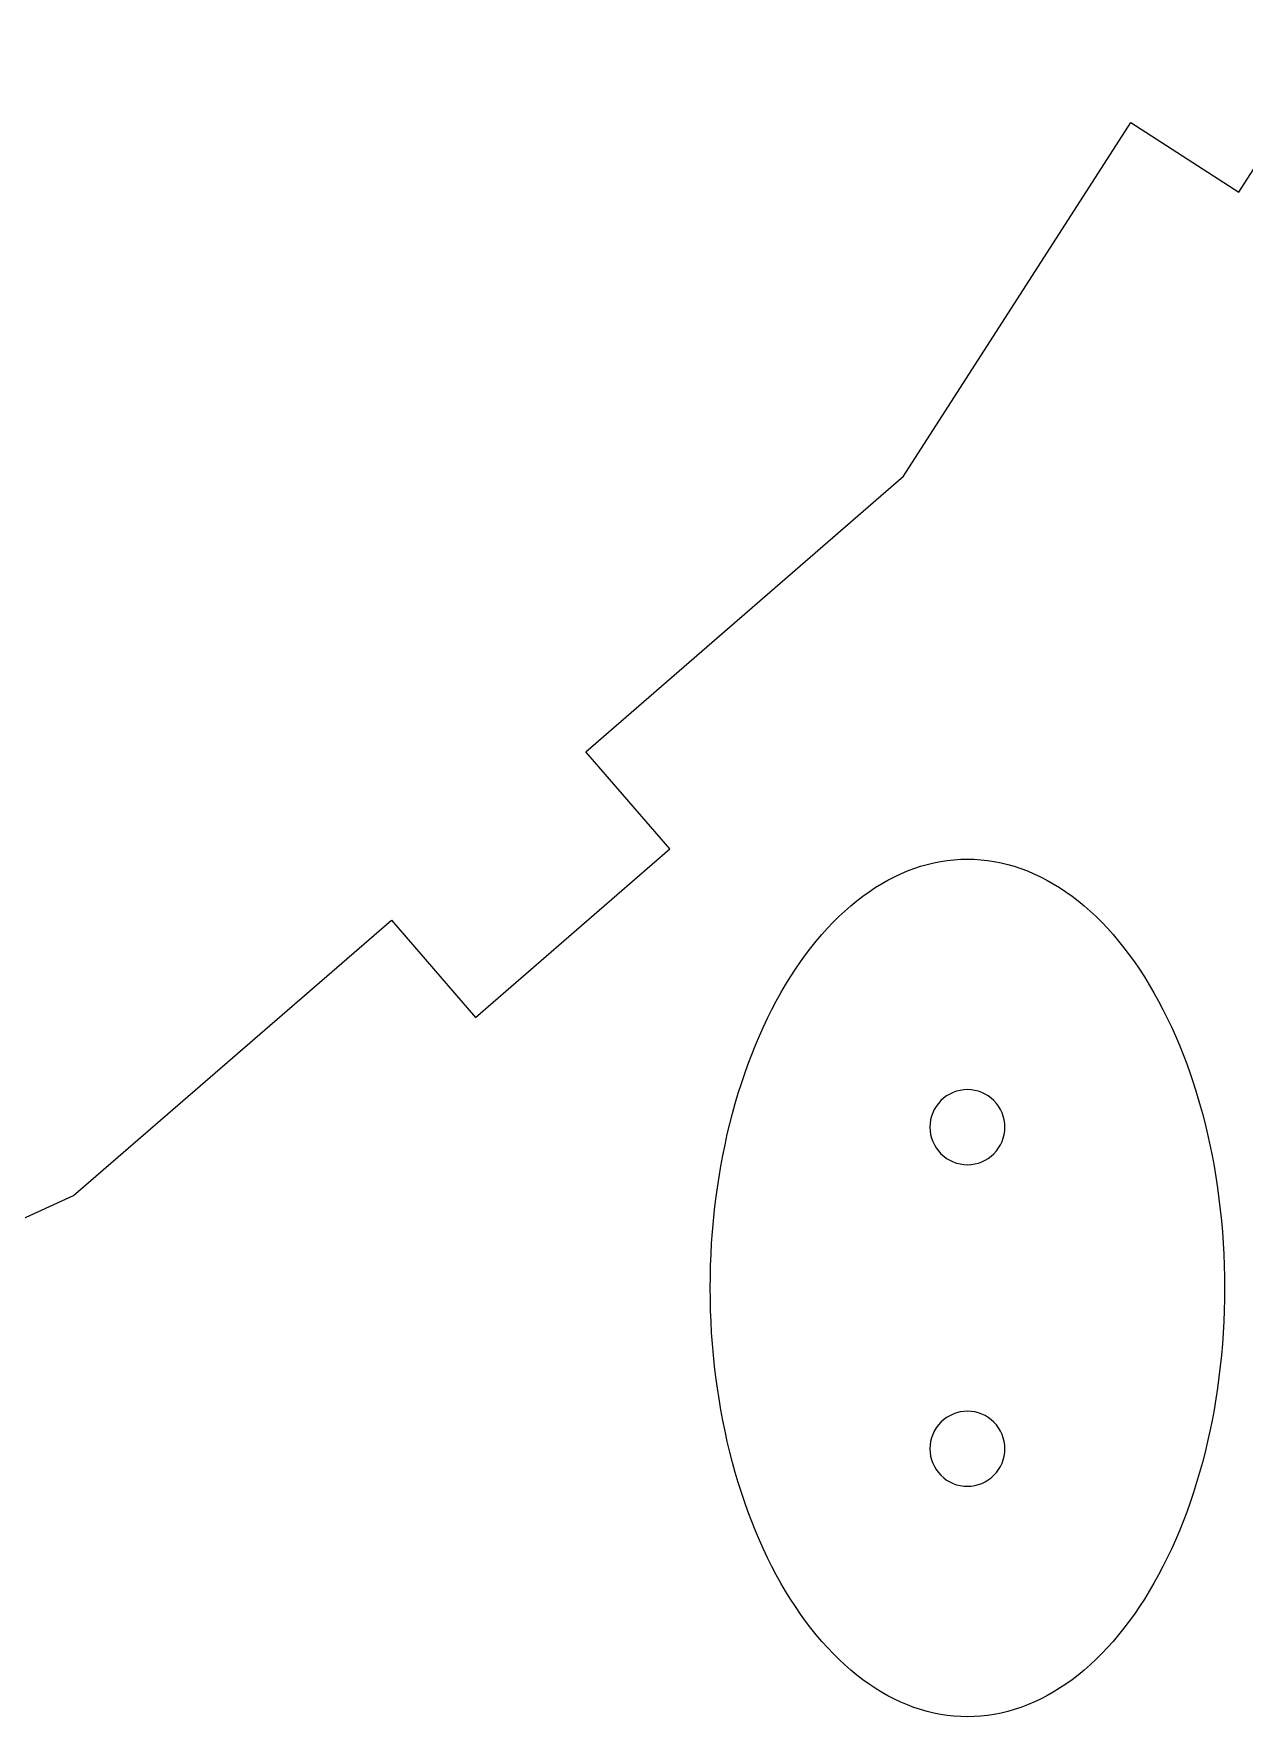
# Model space of a CAD drawing. Header units: centimetres. Extents: x -89 to 95, y -62 to 62.
# Drawn here: x -60.04 to -54.39, y -32.58 to -24.69 of the extents above; entities that cross this region are included whole.
import ezdxf

# ---------------------------------------------------------------- set-up
doc = ezdxf.new("R2010")
doc.units = ezdxf.units.CM
doc.header["$MEASUREMENT"] = 0
doc.layers.add('layer 1', color=7, linetype='Continuous')

msp = doc.modelspace()

# ---------------------------------------------------------------- linework, layer by layer
at = {"layer": 'layer 1', "color": 177, "lineweight": 9}
msp.add_open_spline([(-88.78872, -61.2663), (-88.78872, -61.2663), (1.21128, -61.2663), (1.21128, -61.2663), (1.21128, -61.2663), (1.21128, -61.2663), (1.21128, -1.2663), (1.21128, -1.2663), (1.21128, -1.2663), (1.21128, -1.2663), (-88.78872, -1.2663), (-88.78872, -1.2663), (-88.78872, -1.2663), (-88.78872, -1.2663), (-88.78872, -61.2663), (-88.78872, -61.2663), (-88.78872, -61.2663), (-88.78872, -61.2663), (-88.78872, -61.2663), (-88.78872, -61.2663)], degree=3, knots=[0, 0, 0, 0, 0.1666667, 0.1666667, 0.1666667, 0.1666667, 0.3333333, 0.3333333, 0.3333333, 0.3333333, 0.5, 0.5, 0.5, 0.5, 0.6666667, 0.6666667, 0.6666667, 0.6666667, 1, 1, 1, 1], dxfattribs=at)
at = {"layer": 'layer 1', "color": 250, "lineweight": 9}
for points, knots in [([(-54.41837, -4.50569), (-54.41837, -4.50569), (-53.7696, -5.51519), (-53.7696, -5.51519), (-53.7696, -5.51519), (-53.7696, -5.51519), (-54.27435, -5.83957), (-54.27435, -5.83957), (-54.27435, -5.83957), (-54.27435, -5.83957), (-53.21379, -7.48983), (-53.21379, -7.48983), (-53.21379, -7.48983), (-53.21379, -7.48983), (-52.66113, -9.37204), (-52.66113, -9.37204), (-52.66113, -9.37204), (-52.66113, -9.37204), (-52.08543, -9.203), (-52.08543, -9.203), (-52.08543, -9.203), (-52.08543, -9.203), (-51.74735, -10.35439), (-51.74735, -10.35439), (-51.74735, -10.35439), (-51.74735, -10.35439), (-52.32305, -10.52343), (-52.32305, -10.52343), (-52.32305, -10.52343), (-52.32305, -10.52343), (-51.77038, -12.40564), (-51.77038, -12.40564), (-51.77038, -12.40564), (-51.77038, -12.40564), (-51.77038, -14.3673), (-51.77038, -14.3673), (-51.77038, -14.3673), (-51.77038, -14.3673), (-51.17038, -14.3673), (-51.17038, -14.3673), (-51.17038, -14.3673), (-51.17038, -14.3673), (-51.17038, -15.5673), (-51.17038, -15.5673), (-51.17038, -15.5673), (-51.17038, -15.5673), (-51.77038, -15.5673), (-51.77038, -15.5673), (-51.77038, -15.5673), (-51.77038, -15.5673), (-51.77038, -17.52897), (-51.77038, -17.52897), (-51.77038, -17.52897), (-51.77038, -17.52897), (-52.32305, -19.41118), (-52.32305, -19.41118), (-52.32305, -19.41118), (-52.32305, -19.41118), (-51.74735, -19.58022), (-51.74735, -19.58022), (-51.74735, -19.58022), (-51.74735, -19.58022), (-52.08543, -20.73161), (-52.08543, -20.73161), (-52.08543, -20.73161), (-52.08543, -20.73161), (-52.66113, -20.56257), (-52.66113, -20.56257), (-52.66113, -20.56257), (-52.66113, -20.56257), (-53.21379, -22.44477), (-53.21379, -22.44477), (-53.21379, -22.44477), (-53.21379, -22.44477), (-54.27435, -24.09503), (-54.27435, -24.09503), (-54.27435, -24.09503), (-54.27435, -24.09503), (-53.7696, -24.41942), (-53.7696, -24.41942), (-53.7696, -24.41942), (-53.7696, -24.41942), (-54.41837, -25.42892), (-54.41837, -25.42892), (-54.41837, -25.42892), (-54.41837, -25.42892), (-54.92312, -25.10454), (-54.92312, -25.10454), (-54.92312, -25.10454), (-54.92312, -25.10454), (-55.98367, -26.7548), (-55.98367, -26.7548), (-55.98367, -26.7548), (-55.98367, -26.7548), (-57.4662, -28.03942), (-57.4662, -28.03942), (-57.4662, -28.03942), (-57.4662, -28.03942), (-57.07329, -28.49287), (-57.07329, -28.49287), (-57.07329, -28.49287), (-57.07329, -28.49287), (-57.98019, -29.2787), (-57.98019, -29.2787), (-57.98019, -29.2787), (-57.98019, -29.2787), (-58.3731, -28.82525), (-58.3731, -28.82525), (-58.3731, -28.82525), (-58.3731, -28.82525), (-59.85563, -30.10987), (-59.85563, -30.10987), (-59.85563, -30.10987), (-59.85563, -30.10987), (-61.64003, -30.92477), (-61.64003, -30.92477), (-61.64003, -30.92477), (-61.64003, -30.92477), (-61.39078, -31.47055), (-61.39078, -31.47055), (-61.39078, -31.47055), (-61.39078, -31.47055), (-62.48234, -31.96905), (-62.48234, -31.96905), (-62.48234, -31.96905), (-62.48234, -31.96905), (-62.73159, -31.42327), (-62.73159, -31.42327), (-62.73159, -31.42327), (-62.73159, -31.42327), (-64.51598, -32.23818), (-64.51598, -32.23818), (-64.51598, -32.23818), (-64.51598, -32.23818), (-66.45768, -32.51735), (-66.45768, -32.51735), (-66.45768, -32.51735), (-66.45768, -32.51735), (-66.37229, -33.11124), (-66.37229, -33.11124), (-66.37229, -33.11124), (-66.37229, -33.11124), (-67.56008, -33.28202), (-67.56008, -33.28202), (-67.56008, -33.28202), (-67.56008, -33.28202), (-67.64547, -32.68813), (-67.64547, -32.68813), (-67.64547, -32.68813), (-67.64547, -32.68813), (-69.08717, -32.89541), (-69.08717, -32.89541), (-69.08717, -32.89541), (-69.08717, -32.89541), (-70.08717, -32.89541), (-70.08717, -32.89541), (-70.08717, -32.89541), (-70.08717, -32.89541), (-71.52887, -32.68813), (-71.52887, -32.68813), (-71.52887, -32.68813), (-71.52887, -32.68813), (-71.61426, -33.28202), (-71.61426, -33.28202), (-71.61426, -33.28202), (-71.61426, -33.28202), (-72.80204, -33.11124), (-72.80204, -33.11124), (-72.80204, -33.11124), (-72.80204, -33.11124), (-72.71665, -32.51735), (-72.71665, -32.51735), (-72.71665, -32.51735), (-72.71665, -32.51735), (-74.65835, -32.23818), (-74.65835, -32.23818), (-74.65835, -32.23818), (-74.65835, -32.23818), (-76.44275, -31.42327), (-76.44275, -31.42327), (-76.44275, -31.42327), (-76.44275, -31.42327), (-76.692, -31.96905), (-76.692, -31.96905), (-76.692, -31.96905), (-76.692, -31.96905), (-77.78356, -31.47055), (-77.78356, -31.47055), (-77.78356, -31.47055), (-77.78356, -31.47055), (-77.53431, -30.92477), (-77.53431, -30.92477), (-77.53431, -30.92477), (-77.53431, -30.92477), (-79.3187, -30.10987), (-79.3187, -30.10987), (-79.3187, -30.10987), (-79.3187, -30.10987), (-80.80123, -28.82525), (-80.80123, -28.82525), (-80.80123, -28.82525), (-80.80123, -28.82525), (-81.19415, -29.2787), (-81.19415, -29.2787), (-81.19415, -29.2787), (-81.19415, -29.2787), (-82.10105, -28.49287), (-82.10105, -28.49287), (-82.10105, -28.49287), (-82.10105, -28.49287), (-81.70813, -28.03942), (-81.70813, -28.03942), (-81.70813, -28.03942), (-81.70813, -28.03942), (-83.19066, -26.7548), (-83.19066, -26.7548), (-83.19066, -26.7548), (-83.19066, -26.7548), (-84.25122, -25.10454), (-84.25122, -25.10454), (-84.25122, -25.10454), (-84.25122, -25.10454), (-84.75597, -25.42892), (-84.75597, -25.42892), (-84.75597, -25.42892), (-84.75597, -25.42892), (-85.40474, -24.41942), (-85.40474, -24.41942), (-85.40474, -24.41942), (-85.40474, -24.41942), (-84.89999, -24.09503), (-84.89999, -24.09503), (-84.89999, -24.09503), (-84.89999, -24.09503), (-85.96054, -22.44477), (-85.96054, -22.44477), (-85.96054, -22.44477), (-85.96054, -22.44477), (-86.51321, -20.56257), (-86.51321, -20.56257), (-86.51321, -20.56257), (-86.51321, -20.56257), (-87.0889, -20.73161), (-87.0889, -20.73161), (-87.0889, -20.73161), (-87.0889, -20.73161), (-87.42698, -19.58022), (-87.42698, -19.58022), (-87.42698, -19.58022), (-87.42698, -19.58022), (-86.85129, -19.41118), (-86.85129, -19.41118), (-86.85129, -19.41118), (-86.85129, -19.41118), (-87.40395, -17.52897), (-87.40395, -17.52897), (-87.40395, -17.52897), (-87.40395, -17.52897), (-87.40395, -15.5673), (-87.40395, -15.5673), (-87.40395, -15.5673), (-87.40395, -15.5673), (-88.00395, -15.5673), (-88.00395, -15.5673), (-88.00395, -15.5673), (-88.00395, -15.5673), (-88.00395, -14.3673), (-88.00395, -14.3673), (-88.00395, -14.3673), (-88.00395, -14.3673), (-87.40395, -14.3673), (-87.40395, -14.3673), (-87.40395, -14.3673), (-87.40395, -14.3673), (-87.40395, -12.40564), (-87.40395, -12.40564), (-87.40395, -12.40564), (-87.40395, -12.40564), (-86.85129, -10.52343), (-86.85129, -10.52343), (-86.85129, -10.52343), (-86.85129, -10.52343), (-87.42698, -10.35439), (-87.42698, -10.35439), (-87.42698, -10.35439), (-87.42698, -10.35439), (-87.0889, -9.203), (-87.0889, -9.203), (-87.0889, -9.203), (-87.0889, -9.203), (-86.51321, -9.37204), (-86.51321, -9.37204), (-86.51321, -9.37204), (-86.51321, -9.37204), (-85.96054, -7.48983), (-85.96054, -7.48983), (-85.96054, -7.48983), (-85.96054, -7.48983), (-84.89999, -5.83957), (-84.89999, -5.83957), (-84.89999, -5.83957), (-84.89999, -5.83957), (-85.40474, -5.51519), (-85.40474, -5.51519), (-85.40474, -5.51519), (-85.40474, -5.51519), (-84.75597, -4.50569), (-84.75597, -4.50569), (-84.75597, -4.50569), (-84.75597, -4.50569), (-84.25122, -4.83007), (-84.25122, -4.83007), (-84.25122, -4.83007), (-84.25122, -4.83007), (-83.19066, -3.17981), (-83.19066, -3.17981), (-83.19066, -3.17981), (-83.19066, -3.17981), (-82.7146, -2.7673), (-82.7146, -2.7673), (-82.7146, -2.7673), (-82.7146, -2.7673), (-77.08717, -2.7673), (-77.08717, -2.7673), (-77.08717, -2.7673), (-77.08717, -2.7673), (-77.08717, -1.9673), (-77.08717, -1.9673), (-77.08717, -1.9673), (-77.08717, -1.9673), (-73.58717, -1.9673), (-73.58717, -1.9673), (-73.58717, -1.9673), (-73.58717, -1.9673), (-73.58717, -2.7673), (-73.58717, -2.7673), (-73.58717, -2.7673), (-73.58717, -2.7673), (-65.58717, -2.7673), (-65.58717, -2.7673), (-65.58717, -2.7673), (-65.58717, -2.7673), (-65.58717, -1.9673), (-65.58717, -1.9673), (-65.58717, -1.9673), (-65.58717, -1.9673), (-62.08717, -1.9673), (-62.08717, -1.9673), (-62.08717, -1.9673), (-62.08717, -1.9673), (-62.08717, -2.7673), (-62.08717, -2.7673), (-62.08717, -2.7673), (-62.08717, -2.7673), (-56.45973, -2.7673), (-56.45973, -2.7673), (-56.45973, -2.7673), (-56.45973, -2.7673), (-55.98367, -3.17981), (-55.98367, -3.17981), (-55.98367, -3.17981), (-55.98367, -3.17981), (-54.92312, -4.83007), (-54.92312, -4.83007), (-54.92312, -4.83007), (-54.92312, -4.83007), (-54.41837, -4.50569), (-54.41837, -4.50569)], [0, 0, 0, 0, 0.0107527, 0.0107527, 0.0107527, 0.0107527, 0.0215054, 0.0215054, 0.0215054, 0.0215054, 0.0322581, 0.0322581, 0.0322581, 0.0322581, 0.0430108, 0.0430108, 0.0430108, 0.0430108, 0.0537634, 0.0537634, 0.0537634, 0.0537634, 0.0645161, 0.0645161, 0.0645161, 0.0645161, 0.0752688, 0.0752688, 0.0752688, 0.0752688, 0.0860215, 0.0860215, 0.0860215, 0.0860215, 0.0967742, 0.0967742, 0.0967742, 0.0967742, 0.1075269, 0.1075269, 0.1075269, 0.1075269, 0.1182796, 0.1182796, 0.1182796, 0.1182796, 0.1290323, 0.1290323, 0.1290323, 0.1290323, 0.1397849, 0.1397849, 0.1397849, 0.1397849, 0.1505376, 0.1505376, 0.1505376, 0.1505376, 0.1612903, 0.1612903, 0.1612903, 0.1612903, 0.172043, 0.172043, 0.172043, 0.172043, 0.1827957, 0.1827957, 0.1827957, 0.1827957, 0.1935484, 0.1935484, 0.1935484, 0.1935484, 0.2043011, 0.2043011, 0.2043011, 0.2043011, 0.2150538, 0.2150538, 0.2150538, 0.2150538, 0.2258065, 0.2258065, 0.2258065, 0.2258065, 0.2365591, 0.2365591, 0.2365591, 0.2365591, 0.2473118, 0.2473118, 0.2473118, 0.2473118, 0.2580645, 0.2580645, 0.2580645, 0.2580645, 0.2688172, 0.2688172, 0.2688172, 0.2688172, 0.2795699, 0.2795699, 0.2795699, 0.2795699, 0.2903226, 0.2903226, 0.2903226, 0.2903226, 0.3010753, 0.3010753, 0.3010753, 0.3010753, 0.311828, 0.311828, 0.311828, 0.311828, 0.3225806, 0.3225806, 0.3225806, 0.3225806, 0.3333333, 0.3333333, 0.3333333, 0.3333333, 0.344086, 0.344086, 0.344086, 0.344086, 0.3548387, 0.3548387, 0.3548387, 0.3548387, 0.3655914, 0.3655914, 0.3655914, 0.3655914, 0.3763441, 0.3763441, 0.3763441, 0.3763441, 0.3870968, 0.3870968, 0.3870968, 0.3870968, 0.3978495, 0.3978495, 0.3978495, 0.3978495, 0.4086022, 0.4086022, 0.4086022, 0.4086022, 0.4193548, 0.4193548, 0.4193548, 0.4193548, 0.4301075, 0.4301075, 0.4301075, 0.4301075, 0.4408602, 0.4408602, 0.4408602, 0.4408602, 0.4516129, 0.4516129, 0.4516129, 0.4516129, 0.4623656, 0.4623656, 0.4623656, 0.4623656, 0.4731183, 0.4731183, 0.4731183, 0.4731183, 0.483871, 0.483871, 0.483871, 0.483871, 0.4946237, 0.4946237, 0.4946237, 0.4946237, 0.5053763, 0.5053763, 0.5053763, 0.5053763, 0.516129, 0.516129, 0.516129, 0.516129, 0.5268817, 0.5268817, 0.5268817, 0.5268817, 0.5376344, 0.5376344, 0.5376344, 0.5376344, 0.5483871, 0.5483871, 0.5483871, 0.5483871, 0.5591398, 0.5591398, 0.5591398, 0.5591398, 0.5698925, 0.5698925, 0.5698925, 0.5698925, 0.5806452, 0.5806452, 0.5806452, 0.5806452, 0.5913978, 0.5913978, 0.5913978, 0.5913978, 0.6021505, 0.6021505, 0.6021505, 0.6021505, 0.6129032, 0.6129032, 0.6129032, 0.6129032, 0.6236559, 0.6236559, 0.6236559, 0.6236559, 0.6344086, 0.6344086, 0.6344086, 0.6344086, 0.6451613, 0.6451613, 0.6451613, 0.6451613, 0.655914, 0.655914, 0.655914, 0.655914, 0.6666667, 0.6666667, 0.6666667, 0.6666667, 0.6774194, 0.6774194, 0.6774194, 0.6774194, 0.688172, 0.688172, 0.688172, 0.688172, 0.6989247, 0.6989247, 0.6989247, 0.6989247, 0.7096774, 0.7096774, 0.7096774, 0.7096774, 0.7204301, 0.7204301, 0.7204301, 0.7204301, 0.7311828, 0.7311828, 0.7311828, 0.7311828, 0.7419355, 0.7419355, 0.7419355, 0.7419355, 0.7526882, 0.7526882, 0.7526882, 0.7526882, 0.7634409, 0.7634409, 0.7634409, 0.7634409, 0.7741935, 0.7741935, 0.7741935, 0.7741935, 0.7849462, 0.7849462, 0.7849462, 0.7849462, 0.7956989, 0.7956989, 0.7956989, 0.7956989, 0.8064516, 0.8064516, 0.8064516, 0.8064516, 0.8172043, 0.8172043, 0.8172043, 0.8172043, 0.827957, 0.827957, 0.827957, 0.827957, 0.8387097, 0.8387097, 0.8387097, 0.8387097, 0.8494624, 0.8494624, 0.8494624, 0.8494624, 0.8602151, 0.8602151, 0.8602151, 0.8602151, 0.8709677, 0.8709677, 0.8709677, 0.8709677, 0.8817204, 0.8817204, 0.8817204, 0.8817204, 0.8924731, 0.8924731, 0.8924731, 0.8924731, 0.9032258, 0.9032258, 0.9032258, 0.9032258, 0.9139785, 0.9139785, 0.9139785, 0.9139785, 0.9247312, 0.9247312, 0.9247312, 0.9247312, 0.9354839, 0.9354839, 0.9354839, 0.9354839, 0.9462366, 0.9462366, 0.9462366, 0.9462366, 0.9569892, 0.9569892, 0.9569892, 0.9569892, 0.9677419, 0.9677419, 0.9677419, 0.9677419, 0.9784946, 0.9784946, 0.9784946, 0.9784946, 1, 1, 1, 1]), ([(-55.68508, -28.54038), (-55.68508, -28.54038), (-55.7165, -28.54107), (-55.7165, -28.54107), (-55.7165, -28.54107), (-55.7165, -28.54107), (-55.74789, -28.54312), (-55.74789, -28.54312), (-55.74789, -28.54312), (-55.74789, -28.54312), (-55.77923, -28.54655), (-55.77923, -28.54655), (-55.77923, -28.54655), (-55.77923, -28.54655), (-55.81052, -28.55134), (-55.81052, -28.55134), (-55.81052, -28.55134), (-55.81052, -28.55134), (-55.84172, -28.55749), (-55.84172, -28.55749), (-55.84172, -28.55749), (-55.84172, -28.55749), (-55.87281, -28.56501), (-55.87281, -28.56501), (-55.87281, -28.56501), (-55.87281, -28.56501), (-55.90377, -28.57387), (-55.90377, -28.57387), (-55.90377, -28.57387), (-55.90377, -28.57387), (-55.93458, -28.58409), (-55.93458, -28.58409), (-55.93458, -28.58409), (-55.93458, -28.58409), (-55.96522, -28.59564), (-55.96522, -28.59564), (-55.96522, -28.59564), (-55.96522, -28.59564), (-55.99567, -28.60853), (-55.99567, -28.60853), (-55.99567, -28.60853), (-55.99567, -28.60853), (-56.0259, -28.62274), (-56.0259, -28.62274), (-56.0259, -28.62274), (-56.0259, -28.62274), (-56.0559, -28.63827), (-56.0559, -28.63827), (-56.0559, -28.63827), (-56.0559, -28.63827), (-56.08565, -28.6551), (-56.08565, -28.6551), (-56.08565, -28.6551), (-56.08565, -28.6551), (-56.11513, -28.67322), (-56.11513, -28.67322), (-56.11513, -28.67322), (-56.11513, -28.67322), (-56.1443, -28.69262), (-56.1443, -28.69262), (-56.1443, -28.69262), (-56.1443, -28.69262), (-56.17317, -28.71329), (-56.17317, -28.71329), (-56.17317, -28.71329), (-56.17317, -28.71329), (-56.2017, -28.73521), (-56.2017, -28.73521), (-56.2017, -28.73521), (-56.2017, -28.73521), (-56.22987, -28.75837), (-56.22987, -28.75837), (-56.22987, -28.75837), (-56.22987, -28.75837), (-56.25767, -28.78275), (-56.25767, -28.78275), (-56.25767, -28.78275), (-56.25767, -28.78275), (-56.28508, -28.80833), (-56.28508, -28.80833), (-56.28508, -28.80833), (-56.28508, -28.80833), (-56.31208, -28.8351), (-56.31208, -28.8351), (-56.31208, -28.8351), (-56.31208, -28.8351), (-56.33865, -28.86304), (-56.33865, -28.86304), (-56.33865, -28.86304), (-56.33865, -28.86304), (-56.36477, -28.89213), (-56.36477, -28.89213), (-56.36477, -28.89213), (-56.36477, -28.89213), (-56.39043, -28.92235), (-56.39043, -28.92235), (-56.39043, -28.92235), (-56.39043, -28.92235), (-56.4156, -28.95368), (-56.4156, -28.95368), (-56.4156, -28.95368), (-56.4156, -28.95368), (-56.44027, -28.98609), (-56.44027, -28.98609), (-56.44027, -28.98609), (-56.44027, -28.98609), (-56.46442, -29.01957), (-56.46442, -29.01957), (-56.46442, -29.01957), (-56.46442, -29.01957), (-56.48804, -29.05409), (-56.48804, -29.05409), (-56.48804, -29.05409), (-56.48804, -29.05409), (-56.51111, -29.08963), (-56.51111, -29.08963), (-56.51111, -29.08963), (-56.51111, -29.08963), (-56.53361, -29.12617), (-56.53361, -29.12617), (-56.53361, -29.12617), (-56.53361, -29.12617), (-56.55553, -29.16367), (-56.55553, -29.16367), (-56.55553, -29.16367), (-56.55553, -29.16367), (-56.57686, -29.20212), (-56.57686, -29.20212), (-56.57686, -29.20212), (-56.57686, -29.20212), (-56.59757, -29.24149), (-56.59757, -29.24149), (-56.59757, -29.24149), (-56.59757, -29.24149), (-56.61766, -29.28174), (-56.61766, -29.28174), (-56.61766, -29.28174), (-56.61766, -29.28174), (-56.63711, -29.32286), (-56.63711, -29.32286), (-56.63711, -29.32286), (-56.63711, -29.32286), (-56.6559, -29.36481), (-56.6559, -29.36481), (-56.6559, -29.36481), (-56.6559, -29.36481), (-56.67404, -29.40757), (-56.67404, -29.40757), (-56.67404, -29.40757), (-56.67404, -29.40757), (-56.69149, -29.45111), (-56.69149, -29.45111), (-56.69149, -29.45111), (-56.69149, -29.45111), (-56.70825, -29.49539), (-56.70825, -29.49539), (-56.70825, -29.49539), (-56.70825, -29.49539), (-56.72431, -29.54038), (-56.72431, -29.54038), (-56.72431, -29.54038), (-56.72431, -29.54038), (-56.73966, -29.58607), (-56.73966, -29.58607), (-56.73966, -29.58607), (-56.73966, -29.58607), (-56.75429, -29.6324), (-56.75429, -29.6324), (-56.75429, -29.6324), (-56.75429, -29.6324), (-56.76819, -29.67936), (-56.76819, -29.67936), (-56.76819, -29.67936), (-56.76819, -29.67936), (-56.78134, -29.72691), (-56.78134, -29.72691), (-56.78134, -29.72691), (-56.78134, -29.72691), (-56.79374, -29.77502), (-56.79374, -29.77502), (-56.79374, -29.77502), (-56.79374, -29.77502), (-56.80538, -29.82365), (-56.80538, -29.82365), (-56.80538, -29.82365), (-56.80538, -29.82365), (-56.81625, -29.87277), (-56.81625, -29.87277), (-56.81625, -29.87277), (-56.81625, -29.87277), (-56.82635, -29.92235), (-56.82635, -29.92235), (-56.82635, -29.92235), (-56.82635, -29.92235), (-56.83567, -29.97235), (-56.83567, -29.97235), (-56.83567, -29.97235), (-56.83567, -29.97235), (-56.8442, -30.02275), (-56.8442, -30.02275), (-56.8442, -30.02275), (-56.8442, -30.02275), (-56.85193, -30.07349), (-56.85193, -30.07349), (-56.85193, -30.07349), (-56.85193, -30.07349), (-56.85886, -30.12456), (-56.85886, -30.12456), (-56.85886, -30.12456), (-56.85886, -30.12456), (-56.86499, -30.17591), (-56.86499, -30.17591), (-56.86499, -30.17591), (-56.86499, -30.17591), (-56.87031, -30.22751), (-56.87031, -30.22751), (-56.87031, -30.22751), (-56.87031, -30.22751), (-56.87482, -30.27933), (-56.87482, -30.27933), (-56.87482, -30.27933), (-56.87482, -30.27933), (-56.87851, -30.33133), (-56.87851, -30.33133), (-56.87851, -30.33133), (-56.87851, -30.33133), (-56.88138, -30.38347), (-56.88138, -30.38347), (-56.88138, -30.38347), (-56.88138, -30.38347), (-56.88344, -30.43571), (-56.88344, -30.43571), (-56.88344, -30.43571), (-56.88344, -30.43571), (-56.88467, -30.48803), (-56.88467, -30.48803), (-56.88467, -30.48803), (-56.88467, -30.48803), (-56.88508, -30.54038), (-56.88508, -30.54038), (-56.88508, -30.54038), (-56.88508, -30.54038), (-56.88467, -30.59274), (-56.88467, -30.59274), (-56.88467, -30.59274), (-56.88467, -30.59274), (-56.88344, -30.64506), (-56.88344, -30.64506), (-56.88344, -30.64506), (-56.88344, -30.64506), (-56.88138, -30.6973), (-56.88138, -30.6973), (-56.88138, -30.6973), (-56.88138, -30.6973), (-56.87851, -30.74944), (-56.87851, -30.74944), (-56.87851, -30.74944), (-56.87851, -30.74944), (-56.87482, -30.80144), (-56.87482, -30.80144), (-56.87482, -30.80144), (-56.87482, -30.80144), (-56.87031, -30.85325), (-56.87031, -30.85325), (-56.87031, -30.85325), (-56.87031, -30.85325), (-56.86499, -30.90485), (-56.86499, -30.90485), (-56.86499, -30.90485), (-56.86499, -30.90485), (-56.85886, -30.95621), (-56.85886, -30.95621), (-56.85886, -30.95621), (-56.85886, -30.95621), (-56.85193, -31.00727), (-56.85193, -31.00727), (-56.85193, -31.00727), (-56.85193, -31.00727), (-56.8442, -31.05802), (-56.8442, -31.05802), (-56.8442, -31.05802), (-56.8442, -31.05802), (-56.83567, -31.10841), (-56.83567, -31.10841), (-56.83567, -31.10841), (-56.83567, -31.10841), (-56.82635, -31.15842), (-56.82635, -31.15842), (-56.82635, -31.15842), (-56.82635, -31.15842), (-56.81625, -31.208), (-56.81625, -31.208), (-56.81625, -31.208), (-56.81625, -31.208), (-56.80538, -31.25712), (-56.80538, -31.25712), (-56.80538, -31.25712), (-56.80538, -31.25712), (-56.79374, -31.30575), (-56.79374, -31.30575), (-56.79374, -31.30575), (-56.79374, -31.30575), (-56.78134, -31.35386), (-56.78134, -31.35386), (-56.78134, -31.35386), (-56.78134, -31.35386), (-56.76819, -31.40141), (-56.76819, -31.40141), (-56.76819, -31.40141), (-56.76819, -31.40141), (-56.75429, -31.44836), (-56.75429, -31.44836), (-56.75429, -31.44836), (-56.75429, -31.44836), (-56.73966, -31.4947), (-56.73966, -31.4947), (-56.73966, -31.4947), (-56.73966, -31.4947), (-56.72431, -31.54038), (-56.72431, -31.54038), (-56.72431, -31.54038), (-56.72431, -31.54038), (-56.70825, -31.58538), (-56.70825, -31.58538), (-56.70825, -31.58538), (-56.70825, -31.58538), (-56.69149, -31.62966), (-56.69149, -31.62966), (-56.69149, -31.62966), (-56.69149, -31.62966), (-56.67404, -31.6732), (-56.67404, -31.6732), (-56.67404, -31.6732), (-56.67404, -31.6732), (-56.6559, -31.71595), (-56.6559, -31.71595), (-56.6559, -31.71595), (-56.6559, -31.71595), (-56.63711, -31.75791), (-56.63711, -31.75791), (-56.63711, -31.75791), (-56.63711, -31.75791), (-56.61766, -31.79902), (-56.61766, -31.79902), (-56.61766, -31.79902), (-56.61766, -31.79902), (-56.59757, -31.83928), (-56.59757, -31.83928), (-56.59757, -31.83928), (-56.59757, -31.83928), (-56.57686, -31.87864), (-56.57686, -31.87864), (-56.57686, -31.87864), (-56.57686, -31.87864), (-56.55553, -31.91709), (-56.55553, -31.91709), (-56.55553, -31.91709), (-56.55553, -31.91709), (-56.53361, -31.9546), (-56.53361, -31.9546), (-56.53361, -31.9546), (-56.53361, -31.9546), (-56.51111, -31.99113), (-56.51111, -31.99113), (-56.51111, -31.99113), (-56.51111, -31.99113), (-56.48804, -32.02667), (-56.48804, -32.02667), (-56.48804, -32.02667), (-56.48804, -32.02667), (-56.46442, -32.0612), (-56.46442, -32.0612), (-56.46442, -32.0612), (-56.46442, -32.0612), (-56.44027, -32.09468), (-56.44027, -32.09468), (-56.44027, -32.09468), (-56.44027, -32.09468), (-56.4156, -32.12709), (-56.4156, -32.12709), (-56.4156, -32.12709), (-56.4156, -32.12709), (-56.39043, -32.15842), (-56.39043, -32.15842), (-56.39043, -32.15842), (-56.39043, -32.15842), (-56.36477, -32.18864), (-56.36477, -32.18864), (-56.36477, -32.18864), (-56.36477, -32.18864), (-56.33865, -32.21772), (-56.33865, -32.21772), (-56.33865, -32.21772), (-56.33865, -32.21772), (-56.31208, -32.24566), (-56.31208, -32.24566), (-56.31208, -32.24566), (-56.31208, -32.24566), (-56.28508, -32.27243), (-56.28508, -32.27243), (-56.28508, -32.27243), (-56.28508, -32.27243), (-56.25767, -32.29802), (-56.25767, -32.29802), (-56.25767, -32.29802), (-56.25767, -32.29802), (-56.22987, -32.3224), (-56.22987, -32.3224), (-56.22987, -32.3224), (-56.22987, -32.3224), (-56.2017, -32.34555), (-56.2017, -32.34555), (-56.2017, -32.34555), (-56.2017, -32.34555), (-56.17317, -32.36747), (-56.17317, -32.36747), (-56.17317, -32.36747), (-56.17317, -32.36747), (-56.1443, -32.38814), (-56.1443, -32.38814), (-56.1443, -32.38814), (-56.1443, -32.38814), (-56.11513, -32.40754), (-56.11513, -32.40754), (-56.11513, -32.40754), (-56.11513, -32.40754), (-56.08565, -32.42567), (-56.08565, -32.42567), (-56.08565, -32.42567), (-56.08565, -32.42567), (-56.0559, -32.4425), (-56.0559, -32.4425), (-56.0559, -32.4425), (-56.0559, -32.4425), (-56.0259, -32.45802), (-56.0259, -32.45802), (-56.0259, -32.45802), (-56.0259, -32.45802), (-55.99567, -32.47224), (-55.99567, -32.47224), (-55.99567, -32.47224), (-55.99567, -32.47224), (-55.96522, -32.48512), (-55.96522, -32.48512), (-55.96522, -32.48512), (-55.96522, -32.48512), (-55.93458, -32.49668), (-55.93458, -32.49668), (-55.93458, -32.49668), (-55.93458, -32.49668), (-55.90377, -32.50689), (-55.90377, -32.50689), (-55.90377, -32.50689), (-55.90377, -32.50689), (-55.87281, -32.51576), (-55.87281, -32.51576), (-55.87281, -32.51576), (-55.87281, -32.51576), (-55.84172, -32.52327), (-55.84172, -32.52327), (-55.84172, -32.52327), (-55.84172, -32.52327), (-55.81052, -32.52943), (-55.81052, -32.52943), (-55.81052, -32.52943), (-55.81052, -32.52943), (-55.77923, -32.53422), (-55.77923, -32.53422), (-55.77923, -32.53422), (-55.77923, -32.53422), (-55.74789, -32.53764), (-55.74789, -32.53764), (-55.74789, -32.53764), (-55.74789, -32.53764), (-55.7165, -32.5397), (-55.7165, -32.5397), (-55.7165, -32.5397), (-55.7165, -32.5397), (-55.68508, -32.54038), (-55.68508, -32.54038), (-55.68508, -32.54038), (-55.68508, -32.54038), (-55.65367, -32.5397), (-55.65367, -32.5397), (-55.65367, -32.5397), (-55.65367, -32.5397), (-55.62228, -32.53764), (-55.62228, -32.53764), (-55.62228, -32.53764), (-55.62228, -32.53764), (-55.59093, -32.53422), (-55.59093, -32.53422), (-55.59093, -32.53422), (-55.59093, -32.53422), (-55.55965, -32.52943), (-55.55965, -32.52943), (-55.55965, -32.52943), (-55.55965, -32.52943), (-55.52845, -32.52327), (-55.52845, -32.52327), (-55.52845, -32.52327), (-55.52845, -32.52327), (-55.49736, -32.51576), (-55.49736, -32.51576), (-55.49736, -32.51576), (-55.49736, -32.51576), (-55.4664, -32.50689), (-55.4664, -32.50689), (-55.4664, -32.50689), (-55.4664, -32.50689), (-55.43559, -32.49668), (-55.43559, -32.49668), (-55.43559, -32.49668), (-55.43559, -32.49668), (-55.40495, -32.48512), (-55.40495, -32.48512), (-55.40495, -32.48512), (-55.40495, -32.48512), (-55.3745, -32.47224), (-55.3745, -32.47224), (-55.3745, -32.47224), (-55.3745, -32.47224), (-55.34427, -32.45802), (-55.34427, -32.45802), (-55.34427, -32.45802), (-55.34427, -32.45802), (-55.31426, -32.4425), (-55.31426, -32.4425), (-55.31426, -32.4425), (-55.31426, -32.4425), (-55.28452, -32.42567), (-55.28452, -32.42567), (-55.28452, -32.42567), (-55.28452, -32.42567), (-55.25504, -32.40754), (-55.25504, -32.40754), (-55.25504, -32.40754), (-55.25504, -32.40754), (-55.22586, -32.38814), (-55.22586, -32.38814), (-55.22586, -32.38814), (-55.22586, -32.38814), (-55.197, -32.36747), (-55.197, -32.36747), (-55.197, -32.36747), (-55.197, -32.36747), (-55.16847, -32.34555), (-55.16847, -32.34555), (-55.16847, -32.34555), (-55.16847, -32.34555), (-55.1403, -32.3224), (-55.1403, -32.3224), (-55.1403, -32.3224), (-55.1403, -32.3224), (-55.11249, -32.29802), (-55.11249, -32.29802), (-55.11249, -32.29802), (-55.11249, -32.29802), (-55.08508, -32.27243), (-55.08508, -32.27243), (-55.08508, -32.27243), (-55.08508, -32.27243), (-55.05809, -32.24566), (-55.05809, -32.24566), (-55.05809, -32.24566), (-55.05809, -32.24566), (-55.03152, -32.21772), (-55.03152, -32.21772), (-55.03152, -32.21772), (-55.03152, -32.21772), (-55.0054, -32.18864), (-55.0054, -32.18864), (-55.0054, -32.18864), (-55.0054, -32.18864), (-54.97974, -32.15842), (-54.97974, -32.15842), (-54.97974, -32.15842), (-54.97974, -32.15842), (-54.95457, -32.12709), (-54.95457, -32.12709), (-54.95457, -32.12709), (-54.95457, -32.12709), (-54.9299, -32.09468), (-54.9299, -32.09468), (-54.9299, -32.09468), (-54.9299, -32.09468), (-54.90575, -32.0612), (-54.90575, -32.0612), (-54.90575, -32.0612), (-54.90575, -32.0612), (-54.88213, -32.02667), (-54.88213, -32.02667), (-54.88213, -32.02667), (-54.88213, -32.02667), (-54.85906, -31.99113), (-54.85906, -31.99113), (-54.85906, -31.99113), (-54.85906, -31.99113), (-54.83656, -31.9546), (-54.83656, -31.9546), (-54.83656, -31.9546), (-54.83656, -31.9546), (-54.81463, -31.91709), (-54.81463, -31.91709), (-54.81463, -31.91709), (-54.81463, -31.91709), (-54.79331, -31.87864), (-54.79331, -31.87864), (-54.79331, -31.87864), (-54.79331, -31.87864), (-54.7726, -31.83928), (-54.7726, -31.83928), (-54.7726, -31.83928), (-54.7726, -31.83928), (-54.75251, -31.79902), (-54.75251, -31.79902), (-54.75251, -31.79902), (-54.75251, -31.79902), (-54.73306, -31.75791), (-54.73306, -31.75791), (-54.73306, -31.75791), (-54.73306, -31.75791), (-54.71426, -31.71595), (-54.71426, -31.71595), (-54.71426, -31.71595), (-54.71426, -31.71595), (-54.69613, -31.6732), (-54.69613, -31.6732), (-54.69613, -31.6732), (-54.69613, -31.6732), (-54.67868, -31.62966), (-54.67868, -31.62966), (-54.67868, -31.62966), (-54.67868, -31.62966), (-54.66192, -31.58538), (-54.66192, -31.58538), (-54.66192, -31.58538), (-54.66192, -31.58538), (-54.64585, -31.54038), (-54.64585, -31.54038), (-54.64585, -31.54038), (-54.64585, -31.54038), (-54.6305, -31.4947), (-54.6305, -31.4947), (-54.6305, -31.4947), (-54.6305, -31.4947), (-54.61588, -31.44836), (-54.61588, -31.44836), (-54.61588, -31.44836), (-54.61588, -31.44836), (-54.60198, -31.40141), (-54.60198, -31.40141), (-54.60198, -31.40141), (-54.60198, -31.40141), (-54.58883, -31.35386), (-54.58883, -31.35386), (-54.58883, -31.35386), (-54.58883, -31.35386), (-54.57643, -31.30575), (-54.57643, -31.30575), (-54.57643, -31.30575), (-54.57643, -31.30575), (-54.56479, -31.25712), (-54.56479, -31.25712), (-54.56479, -31.25712), (-54.56479, -31.25712), (-54.55391, -31.208), (-54.55391, -31.208), (-54.55391, -31.208), (-54.55391, -31.208), (-54.54382, -31.15842), (-54.54382, -31.15842), (-54.54382, -31.15842), (-54.54382, -31.15842), (-54.5345, -31.10841), (-54.5345, -31.10841), (-54.5345, -31.10841), (-54.5345, -31.10841), (-54.52597, -31.05802), (-54.52597, -31.05802), (-54.52597, -31.05802), (-54.52597, -31.05802), (-54.51824, -31.00727), (-54.51824, -31.00727), (-54.51824, -31.00727), (-54.51824, -31.00727), (-54.51131, -30.95621), (-54.51131, -30.95621), (-54.51131, -30.95621), (-54.51131, -30.95621), (-54.50518, -30.90485), (-54.50518, -30.90485), (-54.50518, -30.90485), (-54.50518, -30.90485), (-54.49986, -30.85325), (-54.49986, -30.85325), (-54.49986, -30.85325), (-54.49986, -30.85325), (-54.49535, -30.80144), (-54.49535, -30.80144), (-54.49535, -30.80144), (-54.49535, -30.80144), (-54.49166, -30.74944), (-54.49166, -30.74944), (-54.49166, -30.74944), (-54.49166, -30.74944), (-54.48878, -30.6973), (-54.48878, -30.6973), (-54.48878, -30.6973), (-54.48878, -30.6973), (-54.48673, -30.64506), (-54.48673, -30.64506), (-54.48673, -30.64506), (-54.48673, -30.64506), (-54.4855, -30.59274), (-54.4855, -30.59274), (-54.4855, -30.59274), (-54.4855, -30.59274), (-54.48508, -30.54038), (-54.48508, -30.54038), (-54.48508, -30.54038), (-54.48508, -30.54038), (-54.4855, -30.48803), (-54.4855, -30.48803), (-54.4855, -30.48803), (-54.4855, -30.48803), (-54.48673, -30.43571), (-54.48673, -30.43571), (-54.48673, -30.43571), (-54.48673, -30.43571), (-54.48878, -30.38347), (-54.48878, -30.38347), (-54.48878, -30.38347), (-54.48878, -30.38347), (-54.49166, -30.33133), (-54.49166, -30.33133), (-54.49166, -30.33133), (-54.49166, -30.33133), (-54.49535, -30.27933), (-54.49535, -30.27933), (-54.49535, -30.27933), (-54.49535, -30.27933), (-54.49986, -30.22751), (-54.49986, -30.22751), (-54.49986, -30.22751), (-54.49986, -30.22751), (-54.50518, -30.17591), (-54.50518, -30.17591), (-54.50518, -30.17591), (-54.50518, -30.17591), (-54.51131, -30.12456), (-54.51131, -30.12456), (-54.51131, -30.12456), (-54.51131, -30.12456), (-54.51824, -30.07349), (-54.51824, -30.07349), (-54.51824, -30.07349), (-54.51824, -30.07349), (-54.52597, -30.02275), (-54.52597, -30.02275), (-54.52597, -30.02275), (-54.52597, -30.02275), (-54.5345, -29.97235), (-54.5345, -29.97235), (-54.5345, -29.97235), (-54.5345, -29.97235), (-54.54382, -29.92235), (-54.54382, -29.92235), (-54.54382, -29.92235), (-54.54382, -29.92235), (-54.55391, -29.87277), (-54.55391, -29.87277), (-54.55391, -29.87277), (-54.55391, -29.87277), (-54.56479, -29.82365), (-54.56479, -29.82365), (-54.56479, -29.82365), (-54.56479, -29.82365), (-54.57643, -29.77502), (-54.57643, -29.77502), (-54.57643, -29.77502), (-54.57643, -29.77502), (-54.58883, -29.72691), (-54.58883, -29.72691), (-54.58883, -29.72691), (-54.58883, -29.72691), (-54.60198, -29.67936), (-54.60198, -29.67936), (-54.60198, -29.67936), (-54.60198, -29.67936), (-54.61588, -29.6324), (-54.61588, -29.6324), (-54.61588, -29.6324), (-54.61588, -29.6324), (-54.6305, -29.58607), (-54.6305, -29.58607), (-54.6305, -29.58607), (-54.6305, -29.58607), (-54.64585, -29.54038), (-54.64585, -29.54038), (-54.64585, -29.54038), (-54.64585, -29.54038), (-54.66192, -29.49539), (-54.66192, -29.49539), (-54.66192, -29.49539), (-54.66192, -29.49539), (-54.67868, -29.45111), (-54.67868, -29.45111), (-54.67868, -29.45111), (-54.67868, -29.45111), (-54.69613, -29.40757), (-54.69613, -29.40757), (-54.69613, -29.40757), (-54.69613, -29.40757), (-54.71426, -29.36481), (-54.71426, -29.36481), (-54.71426, -29.36481), (-54.71426, -29.36481), (-54.73306, -29.32286), (-54.73306, -29.32286), (-54.73306, -29.32286), (-54.73306, -29.32286), (-54.75251, -29.28174), (-54.75251, -29.28174), (-54.75251, -29.28174), (-54.75251, -29.28174), (-54.7726, -29.24149), (-54.7726, -29.24149), (-54.7726, -29.24149), (-54.7726, -29.24149), (-54.79331, -29.20212), (-54.79331, -29.20212), (-54.79331, -29.20212), (-54.79331, -29.20212), (-54.81463, -29.16367), (-54.81463, -29.16367), (-54.81463, -29.16367), (-54.81463, -29.16367), (-54.83656, -29.12617), (-54.83656, -29.12617), (-54.83656, -29.12617), (-54.83656, -29.12617), (-54.85906, -29.08963), (-54.85906, -29.08963), (-54.85906, -29.08963), (-54.85906, -29.08963), (-54.88213, -29.05409), (-54.88213, -29.05409), (-54.88213, -29.05409), (-54.88213, -29.05409), (-54.90575, -29.01957), (-54.90575, -29.01957), (-54.90575, -29.01957), (-54.90575, -29.01957), (-54.9299, -28.98609), (-54.9299, -28.98609), (-54.9299, -28.98609), (-54.9299, -28.98609), (-54.95457, -28.95368), (-54.95457, -28.95368), (-54.95457, -28.95368), (-54.95457, -28.95368), (-54.97974, -28.92235), (-54.97974, -28.92235), (-54.97974, -28.92235), (-54.97974, -28.92235), (-55.0054, -28.89213), (-55.0054, -28.89213), (-55.0054, -28.89213), (-55.0054, -28.89213), (-55.03152, -28.86304), (-55.03152, -28.86304), (-55.03152, -28.86304), (-55.03152, -28.86304), (-55.05809, -28.8351), (-55.05809, -28.8351), (-55.05809, -28.8351), (-55.05809, -28.8351), (-55.08508, -28.80833), (-55.08508, -28.80833), (-55.08508, -28.80833), (-55.08508, -28.80833), (-55.11249, -28.78275), (-55.11249, -28.78275), (-55.11249, -28.78275), (-55.11249, -28.78275), (-55.1403, -28.75837), (-55.1403, -28.75837), (-55.1403, -28.75837), (-55.1403, -28.75837), (-55.16847, -28.73521), (-55.16847, -28.73521), (-55.16847, -28.73521), (-55.16847, -28.73521), (-55.197, -28.71329), (-55.197, -28.71329), (-55.197, -28.71329), (-55.197, -28.71329), (-55.22586, -28.69262), (-55.22586, -28.69262), (-55.22586, -28.69262), (-55.22586, -28.69262), (-55.25504, -28.67322), (-55.25504, -28.67322), (-55.25504, -28.67322), (-55.25504, -28.67322), (-55.28452, -28.6551), (-55.28452, -28.6551), (-55.28452, -28.6551), (-55.28452, -28.6551), (-55.31426, -28.63827), (-55.31426, -28.63827), (-55.31426, -28.63827), (-55.31426, -28.63827), (-55.34427, -28.62274), (-55.34427, -28.62274), (-55.34427, -28.62274), (-55.34427, -28.62274), (-55.3745, -28.60853), (-55.3745, -28.60853), (-55.3745, -28.60853), (-55.3745, -28.60853), (-55.40495, -28.59564), (-55.40495, -28.59564), (-55.40495, -28.59564), (-55.40495, -28.59564), (-55.43559, -28.58409), (-55.43559, -28.58409), (-55.43559, -28.58409), (-55.43559, -28.58409), (-55.4664, -28.57387), (-55.4664, -28.57387), (-55.4664, -28.57387), (-55.4664, -28.57387), (-55.49736, -28.56501), (-55.49736, -28.56501), (-55.49736, -28.56501), (-55.49736, -28.56501), (-55.52845, -28.55749), (-55.52845, -28.55749), (-55.52845, -28.55749), (-55.52845, -28.55749), (-55.55965, -28.55134), (-55.55965, -28.55134), (-55.55965, -28.55134), (-55.55965, -28.55134), (-55.59093, -28.54655), (-55.59093, -28.54655), (-55.59093, -28.54655), (-55.59093, -28.54655), (-55.62228, -28.54312), (-55.62228, -28.54312), (-55.62228, -28.54312), (-55.62228, -28.54312), (-55.65367, -28.54107), (-55.65367, -28.54107), (-55.65367, -28.54107), (-55.65367, -28.54107), (-55.68508, -28.54038), (-55.68508, -28.54038), (-55.68508, -28.54038), (-55.68508, -28.54038), (-55.68508, -28.54038), (-55.68508, -28.54038)], [0, 0, 0, 0, 0.0041322, 0.0041322, 0.0041322, 0.0041322, 0.0082645, 0.0082645, 0.0082645, 0.0082645, 0.0123967, 0.0123967, 0.0123967, 0.0123967, 0.0165289, 0.0165289, 0.0165289, 0.0165289, 0.0206612, 0.0206612, 0.0206612, 0.0206612, 0.0247934, 0.0247934, 0.0247934, 0.0247934, 0.0289256, 0.0289256, 0.0289256, 0.0289256, 0.0330579, 0.0330579, 0.0330579, 0.0330579, 0.0371901, 0.0371901, 0.0371901, 0.0371901, 0.0413223, 0.0413223, 0.0413223, 0.0413223, 0.0454545, 0.0454545, 0.0454545, 0.0454545, 0.0495868, 0.0495868, 0.0495868, 0.0495868, 0.053719, 0.053719, 0.053719, 0.053719, 0.0578512, 0.0578512, 0.0578512, 0.0578512, 0.0619835, 0.0619835, 0.0619835, 0.0619835, 0.0661157, 0.0661157, 0.0661157, 0.0661157, 0.0702479, 0.0702479, 0.0702479, 0.0702479, 0.0743802, 0.0743802, 0.0743802, 0.0743802, 0.0785124, 0.0785124, 0.0785124, 0.0785124, 0.0826446, 0.0826446, 0.0826446, 0.0826446, 0.0867769, 0.0867769, 0.0867769, 0.0867769, 0.0909091, 0.0909091, 0.0909091, 0.0909091, 0.0950413, 0.0950413, 0.0950413, 0.0950413, 0.0991736, 0.0991736, 0.0991736, 0.0991736, 0.1033058, 0.1033058, 0.1033058, 0.1033058, 0.107438, 0.107438, 0.107438, 0.107438, 0.1115702, 0.1115702, 0.1115702, 0.1115702, 0.1157025, 0.1157025, 0.1157025, 0.1157025, 0.1198347, 0.1198347, 0.1198347, 0.1198347, 0.1239669, 0.1239669, 0.1239669, 0.1239669, 0.1280992, 0.1280992, 0.1280992, 0.1280992, 0.1322314, 0.1322314, 0.1322314, 0.1322314, 0.1363636, 0.1363636, 0.1363636, 0.1363636, 0.1404959, 0.1404959, 0.1404959, 0.1404959, 0.1446281, 0.1446281, 0.1446281, 0.1446281, 0.1487603, 0.1487603, 0.1487603, 0.1487603, 0.1528926, 0.1528926, 0.1528926, 0.1528926, 0.1570248, 0.1570248, 0.1570248, 0.1570248, 0.161157, 0.161157, 0.161157, 0.161157, 0.1652893, 0.1652893, 0.1652893, 0.1652893, 0.1694215, 0.1694215, 0.1694215, 0.1694215, 0.1735537, 0.1735537, 0.1735537, 0.1735537, 0.177686, 0.177686, 0.177686, 0.177686, 0.1818182, 0.1818182, 0.1818182, 0.1818182, 0.1859504, 0.1859504, 0.1859504, 0.1859504, 0.1900826, 0.1900826, 0.1900826, 0.1900826, 0.1942149, 0.1942149, 0.1942149, 0.1942149, 0.1983471, 0.1983471, 0.1983471, 0.1983471, 0.2024793, 0.2024793, 0.2024793, 0.2024793, 0.2066116, 0.2066116, 0.2066116, 0.2066116, 0.2107438, 0.2107438, 0.2107438, 0.2107438, 0.214876, 0.214876, 0.214876, 0.214876, 0.2190083, 0.2190083, 0.2190083, 0.2190083, 0.2231405, 0.2231405, 0.2231405, 0.2231405, 0.2272727, 0.2272727, 0.2272727, 0.2272727, 0.231405, 0.231405, 0.231405, 0.231405, 0.2355372, 0.2355372, 0.2355372, 0.2355372, 0.2396694, 0.2396694, 0.2396694, 0.2396694, 0.2438017, 0.2438017, 0.2438017, 0.2438017, 0.2479339, 0.2479339, 0.2479339, 0.2479339, 0.2520661, 0.2520661, 0.2520661, 0.2520661, 0.2561983, 0.2561983, 0.2561983, 0.2561983, 0.2603306, 0.2603306, 0.2603306, 0.2603306, 0.2644628, 0.2644628, 0.2644628, 0.2644628, 0.268595, 0.268595, 0.268595, 0.268595, 0.2727273, 0.2727273, 0.2727273, 0.2727273, 0.2768595, 0.2768595, 0.2768595, 0.2768595, 0.2809917, 0.2809917, 0.2809917, 0.2809917, 0.285124, 0.285124, 0.285124, 0.285124, 0.2892562, 0.2892562, 0.2892562, 0.2892562, 0.2933884, 0.2933884, 0.2933884, 0.2933884, 0.2975207, 0.2975207, 0.2975207, 0.2975207, 0.3016529, 0.3016529, 0.3016529, 0.3016529, 0.3057851, 0.3057851, 0.3057851, 0.3057851, 0.3099174, 0.3099174, 0.3099174, 0.3099174, 0.3140496, 0.3140496, 0.3140496, 0.3140496, 0.3181818, 0.3181818, 0.3181818, 0.3181818, 0.322314, 0.322314, 0.322314, 0.322314, 0.3264463, 0.3264463, 0.3264463, 0.3264463, 0.3305785, 0.3305785, 0.3305785, 0.3305785, 0.3347107, 0.3347107, 0.3347107, 0.3347107, 0.338843, 0.338843, 0.338843, 0.338843, 0.3429752, 0.3429752, 0.3429752, 0.3429752, 0.3471074, 0.3471074, 0.3471074, 0.3471074, 0.3512397, 0.3512397, 0.3512397, 0.3512397, 0.3553719, 0.3553719, 0.3553719, 0.3553719, 0.3595041, 0.3595041, 0.3595041, 0.3595041, 0.3636364, 0.3636364, 0.3636364, 0.3636364, 0.3677686, 0.3677686, 0.3677686, 0.3677686, 0.3719008, 0.3719008, 0.3719008, 0.3719008, 0.3760331, 0.3760331, 0.3760331, 0.3760331, 0.3801653, 0.3801653, 0.3801653, 0.3801653, 0.3842975, 0.3842975, 0.3842975, 0.3842975, 0.3884298, 0.3884298, 0.3884298, 0.3884298, 0.392562, 0.392562, 0.392562, 0.392562, 0.3966942, 0.3966942, 0.3966942, 0.3966942, 0.4008264, 0.4008264, 0.4008264, 0.4008264, 0.4049587, 0.4049587, 0.4049587, 0.4049587, 0.4090909, 0.4090909, 0.4090909, 0.4090909, 0.4132231, 0.4132231, 0.4132231, 0.4132231, 0.4173554, 0.4173554, 0.4173554, 0.4173554, 0.4214876, 0.4214876, 0.4214876, 0.4214876, 0.4256198, 0.4256198, 0.4256198, 0.4256198, 0.4297521, 0.4297521, 0.4297521, 0.4297521, 0.4338843, 0.4338843, 0.4338843, 0.4338843, 0.4380165, 0.4380165, 0.4380165, 0.4380165, 0.4421488, 0.4421488, 0.4421488, 0.4421488, 0.446281, 0.446281, 0.446281, 0.446281, 0.4504132, 0.4504132, 0.4504132, 0.4504132, 0.4545455, 0.4545455, 0.4545455, 0.4545455, 0.4586777, 0.4586777, 0.4586777, 0.4586777, 0.4628099, 0.4628099, 0.4628099, 0.4628099, 0.4669421, 0.4669421, 0.4669421, 0.4669421, 0.4710744, 0.4710744, 0.4710744, 0.4710744, 0.4752066, 0.4752066, 0.4752066, 0.4752066, 0.4793388, 0.4793388, 0.4793388, 0.4793388, 0.4834711, 0.4834711, 0.4834711, 0.4834711, 0.4876033, 0.4876033, 0.4876033, 0.4876033, 0.4917355, 0.4917355, 0.4917355, 0.4917355, 0.4958678, 0.4958678, 0.4958678, 0.4958678, 0.5, 0.5, 0.5, 0.5, 0.5041322, 0.5041322, 0.5041322, 0.5041322, 0.5082645, 0.5082645, 0.5082645, 0.5082645, 0.5123967, 0.5123967, 0.5123967, 0.5123967, 0.5165289, 0.5165289, 0.5165289, 0.5165289, 0.5206612, 0.5206612, 0.5206612, 0.5206612, 0.5247934, 0.5247934, 0.5247934, 0.5247934, 0.5289256, 0.5289256, 0.5289256, 0.5289256, 0.5330579, 0.5330579, 0.5330579, 0.5330579, 0.5371901, 0.5371901, 0.5371901, 0.5371901, 0.5413223, 0.5413223, 0.5413223, 0.5413223, 0.5454545, 0.5454545, 0.5454545, 0.5454545, 0.5495868, 0.5495868, 0.5495868, 0.5495868, 0.553719, 0.553719, 0.553719, 0.553719, 0.5578512, 0.5578512, 0.5578512, 0.5578512, 0.5619835, 0.5619835, 0.5619835, 0.5619835, 0.5661157, 0.5661157, 0.5661157, 0.5661157, 0.5702479, 0.5702479, 0.5702479, 0.5702479, 0.5743802, 0.5743802, 0.5743802, 0.5743802, 0.5785124, 0.5785124, 0.5785124, 0.5785124, 0.5826446, 0.5826446, 0.5826446, 0.5826446, 0.5867769, 0.5867769, 0.5867769, 0.5867769, 0.5909091, 0.5909091, 0.5909091, 0.5909091, 0.5950413, 0.5950413, 0.5950413, 0.5950413, 0.5991736, 0.5991736, 0.5991736, 0.5991736, 0.6033058, 0.6033058, 0.6033058, 0.6033058, 0.607438, 0.607438, 0.607438, 0.607438, 0.6115702, 0.6115702, 0.6115702, 0.6115702, 0.6157025, 0.6157025, 0.6157025, 0.6157025, 0.6198347, 0.6198347, 0.6198347, 0.6198347, 0.6239669, 0.6239669, 0.6239669, 0.6239669, 0.6280992, 0.6280992, 0.6280992, 0.6280992, 0.6322314, 0.6322314, 0.6322314, 0.6322314, 0.6363636, 0.6363636, 0.6363636, 0.6363636, 0.6404959, 0.6404959, 0.6404959, 0.6404959, 0.6446281, 0.6446281, 0.6446281, 0.6446281, 0.6487603, 0.6487603, 0.6487603, 0.6487603, 0.6528926, 0.6528926, 0.6528926, 0.6528926, 0.6570248, 0.6570248, 0.6570248, 0.6570248, 0.661157, 0.661157, 0.661157, 0.661157, 0.6652893, 0.6652893, 0.6652893, 0.6652893, 0.6694215, 0.6694215, 0.6694215, 0.6694215, 0.6735537, 0.6735537, 0.6735537, 0.6735537, 0.677686, 0.677686, 0.677686, 0.677686, 0.6818182, 0.6818182, 0.6818182, 0.6818182, 0.6859504, 0.6859504, 0.6859504, 0.6859504, 0.6900826, 0.6900826, 0.6900826, 0.6900826, 0.6942149, 0.6942149, 0.6942149, 0.6942149, 0.6983471, 0.6983471, 0.6983471, 0.6983471, 0.7024793, 0.7024793, 0.7024793, 0.7024793, 0.7066116, 0.7066116, 0.7066116, 0.7066116, 0.7107438, 0.7107438, 0.7107438, 0.7107438, 0.714876, 0.714876, 0.714876, 0.714876, 0.7190083, 0.7190083, 0.7190083, 0.7190083, 0.7231405, 0.7231405, 0.7231405, 0.7231405, 0.7272727, 0.7272727, 0.7272727, 0.7272727, 0.731405, 0.731405, 0.731405, 0.731405, 0.7355372, 0.7355372, 0.7355372, 0.7355372, 0.7396694, 0.7396694, 0.7396694, 0.7396694, 0.7438017, 0.7438017, 0.7438017, 0.7438017, 0.7479339, 0.7479339, 0.7479339, 0.7479339, 0.7520661, 0.7520661, 0.7520661, 0.7520661, 0.7561983, 0.7561983, 0.7561983, 0.7561983, 0.7603306, 0.7603306, 0.7603306, 0.7603306, 0.7644628, 0.7644628, 0.7644628, 0.7644628, 0.768595, 0.768595, 0.768595, 0.768595, 0.7727273, 0.7727273, 0.7727273, 0.7727273, 0.7768595, 0.7768595, 0.7768595, 0.7768595, 0.7809917, 0.7809917, 0.7809917, 0.7809917, 0.785124, 0.785124, 0.785124, 0.785124, 0.7892562, 0.7892562, 0.7892562, 0.7892562, 0.7933884, 0.7933884, 0.7933884, 0.7933884, 0.7975207, 0.7975207, 0.7975207, 0.7975207, 0.8016529, 0.8016529, 0.8016529, 0.8016529, 0.8057851, 0.8057851, 0.8057851, 0.8057851, 0.8099174, 0.8099174, 0.8099174, 0.8099174, 0.8140496, 0.8140496, 0.8140496, 0.8140496, 0.8181818, 0.8181818, 0.8181818, 0.8181818, 0.822314, 0.822314, 0.822314, 0.822314, 0.8264463, 0.8264463, 0.8264463, 0.8264463, 0.8305785, 0.8305785, 0.8305785, 0.8305785, 0.8347107, 0.8347107, 0.8347107, 0.8347107, 0.838843, 0.838843, 0.838843, 0.838843, 0.8429752, 0.8429752, 0.8429752, 0.8429752, 0.8471074, 0.8471074, 0.8471074, 0.8471074, 0.8512397, 0.8512397, 0.8512397, 0.8512397, 0.8553719, 0.8553719, 0.8553719, 0.8553719, 0.8595041, 0.8595041, 0.8595041, 0.8595041, 0.8636364, 0.8636364, 0.8636364, 0.8636364, 0.8677686, 0.8677686, 0.8677686, 0.8677686, 0.8719008, 0.8719008, 0.8719008, 0.8719008, 0.8760331, 0.8760331, 0.8760331, 0.8760331, 0.8801653, 0.8801653, 0.8801653, 0.8801653, 0.8842975, 0.8842975, 0.8842975, 0.8842975, 0.8884298, 0.8884298, 0.8884298, 0.8884298, 0.892562, 0.892562, 0.892562, 0.892562, 0.8966942, 0.8966942, 0.8966942, 0.8966942, 0.9008264, 0.9008264, 0.9008264, 0.9008264, 0.9049587, 0.9049587, 0.9049587, 0.9049587, 0.9090909, 0.9090909, 0.9090909, 0.9090909, 0.9132231, 0.9132231, 0.9132231, 0.9132231, 0.9173554, 0.9173554, 0.9173554, 0.9173554, 0.9214876, 0.9214876, 0.9214876, 0.9214876, 0.9256198, 0.9256198, 0.9256198, 0.9256198, 0.9297521, 0.9297521, 0.9297521, 0.9297521, 0.9338843, 0.9338843, 0.9338843, 0.9338843, 0.9380165, 0.9380165, 0.9380165, 0.9380165, 0.9421488, 0.9421488, 0.9421488, 0.9421488, 0.946281, 0.946281, 0.946281, 0.946281, 0.9504132, 0.9504132, 0.9504132, 0.9504132, 0.9545455, 0.9545455, 0.9545455, 0.9545455, 0.9586777, 0.9586777, 0.9586777, 0.9586777, 0.9628099, 0.9628099, 0.9628099, 0.9628099, 0.9669421, 0.9669421, 0.9669421, 0.9669421, 0.9710744, 0.9710744, 0.9710744, 0.9710744, 0.9752066, 0.9752066, 0.9752066, 0.9752066, 0.9793388, 0.9793388, 0.9793388, 0.9793388, 0.9834711, 0.9834711, 0.9834711, 0.9834711, 0.9876033, 0.9876033, 0.9876033, 0.9876033, 0.9917355, 0.9917355, 0.9917355, 0.9917355, 1, 1, 1, 1])]:
    msp.add_open_spline(points, degree=3, knots=knots, dxfattribs=at)
at = {"layer": 'layer 1', "color": 1, "lineweight": 9}
for points in [[(-55.68508, -29.61538), (-55.6387, -29.61535), (-55.59421, -29.63375), (-55.56139, -29.66653), (-55.56139, -29.66653), (-55.52857, -29.69931), (-55.51011, -29.744), (-55.51008, -29.79038), (-55.51008, -29.79038), (-55.51005, -29.83677), (-55.52845, -29.88126), (-55.56123, -29.91408), (-55.56123, -29.91408), (-55.59401, -29.9469), (-55.6387, -29.96535), (-55.68508, -29.96538), (-55.68508, -29.96538), (-55.73147, -29.96541), (-55.77596, -29.94702), (-55.80878, -29.91424), (-55.80878, -29.91424), (-55.8416, -29.88146), (-55.86005, -29.83677), (-55.86008, -29.79038), (-55.86008, -29.79038), (-55.86011, -29.744), (-55.84172, -29.6995), (-55.80894, -29.66669), (-55.80894, -29.66669), (-55.77616, -29.63387), (-55.73147, -29.61541), (-55.68508, -29.61538), (-55.68508, -29.61538), (-55.68508, -29.61538), (-55.68508, -29.61538), (-55.68508, -29.61538)], [(-55.68508, -31.11538), (-55.6387, -31.11535), (-55.59421, -31.13375), (-55.56139, -31.16653), (-55.56139, -31.16653), (-55.52857, -31.19931), (-55.51011, -31.244), (-55.51008, -31.29038), (-55.51008, -31.29038), (-55.51005, -31.33677), (-55.52845, -31.38126), (-55.56123, -31.41408), (-55.56123, -31.41408), (-55.59401, -31.4469), (-55.6387, -31.46535), (-55.68508, -31.46538), (-55.68508, -31.46538), (-55.73147, -31.46541), (-55.77596, -31.44702), (-55.80878, -31.41424), (-55.80878, -31.41424), (-55.8416, -31.38146), (-55.86005, -31.33677), (-55.86008, -31.29038), (-55.86008, -31.29038), (-55.86011, -31.244), (-55.84172, -31.1995), (-55.80894, -31.16669), (-55.80894, -31.16669), (-55.77616, -31.13387), (-55.73147, -31.11541), (-55.68508, -31.11538), (-55.68508, -31.11538), (-55.68508, -31.11538), (-55.68508, -31.11538), (-55.68508, -31.11538)]]:
    msp.add_open_spline(points, degree=3, knots=[0, 0, 0, 0, 0.1, 0.1, 0.1, 0.1, 0.2, 0.2, 0.2, 0.2, 0.3, 0.3, 0.3, 0.3, 0.4, 0.4, 0.4, 0.4, 0.5, 0.5, 0.5, 0.5, 0.6, 0.6, 0.6, 0.6, 0.7, 0.7, 0.7, 0.7, 0.8, 0.8, 0.8, 0.8, 1, 1, 1, 1], dxfattribs=at)

doc.saveas('drawing.dxf')
